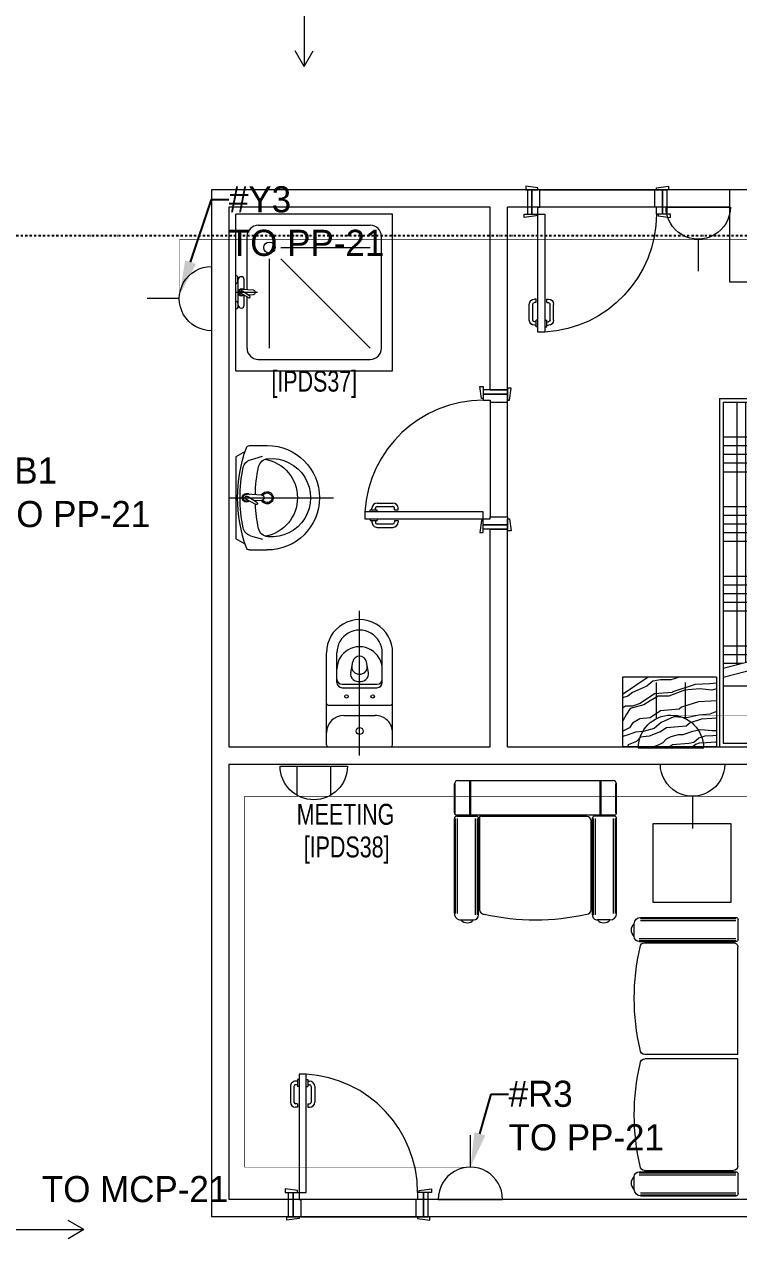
# Model space of a CAD drawing. Header units: metres. Extents: x 85953 to 212055, y -1481497 to -1363692.
# Drawn here: x 103501 to 107602, y -1380699 to -1373723 of the extents above; entities that cross this region are included whole.
import ezdxf
from ezdxf import colors
from ezdxf.entities.mleader import LeaderData, LeaderLine
from ezdxf.math import Vec2, Vec3

# ---------------------------------------------------------------- set-up
doc = ezdxf.new("R2010")
doc.units = ezdxf.units.M
doc.linetypes.add('DASHDOT', pattern=[25.4, 12.7, -6.35, 0, -6.35])
for name, color, linetype, lineweight in [('72_EGR_BASE_TEXT', 8, 'Continuous', 0), ('car', 8, 'Continuous', 0), ('Medical Equipment and Furniture', 8, 'Continuous', 0), ('Medical Equipment and Furniture1', 8, 'Continuous', 5), ('SANIT', 8, 'Continuous', 0), ('Structure', 8, 'Continuous', 9), ('Walls', 8, 'Continuous', 0), ('Wooden Joinery', 8, 'Continuous', 0)]:
    doc.layers.add(name, color=color, linetype=linetype, lineweight=lineweight)
doc.layers.add('axes', color=8, linetype='Continuous')
doc.layers.add('E-POWR', color=7, linetype='Continuous', lineweight=9, true_color=0x487e3e)
doc.layers.add('E-PW', color=7, linetype='Continuous', lineweight=9, true_color=0x487e3e)
doc.styles.get("Standard").update_dxf_attribs({"font": 'GOTHIC.TTF'})
doc.styles.add('X3G_ENTITY_2587EA', font='swisscl.ttf', dxfattribs={"height": 200})

# ---------------------------------------------------------------- blocks, each defined once
blk = doc.blocks.new('NORMAL SOCKET')
at = {"layer": 'E-POWR'}
for p, q in [((0, 308), (0, 615)), ((-308, 0), (308, 0))]:
    blk.add_line(p, q, dxfattribs=at)
blk.add_ellipse((0, 0), major_axis=(33, 306), ratio=1, start_param=4.81904, end_param=7.960633, dxfattribs=at)
blk = doc.blocks.new('GI-041_dwg_E-SKT2-3902840-GI-041')
at = {"layer": 'E-POWR'}
blk.add_line((0.1982, 0), (-0.1982, 0), dxfattribs=at)
at = {"layer": 'E-PW'}
for p, q in [((-0.0879, 0.1765), (-0.0879, 0.3944)), ((0.0878, 0.1766), (0.0878, 0.3944)), ((-0.1466, 0), (0.1466, 0))]:
    blk.add_line(p, q, dxfattribs=at)
blk.add_arc((0, 0), 0.1972, 0.0142, 180.0142, dxfattribs=at)
blk = doc.blocks.new('WALL OUTLET')
at = {"layer": 'E-POWR', "extrusion": (9.94399e-05, 4.90741e-07, 1)}
blk.add_line((-193.4, 0, 0), (193.4, 0, 0), dxfattribs=at)
blk.add_line((-193.4, 0, 0), (193.4, 0, 0), dxfattribs=at)
at = {"layer": 'E-POWR', "extrusion": (9.94399e-05, 4.90741e-07, 1), "elevation": 0}
for points in [[(-96.7, 0), (-96.7, 167.5)], [(96.7, 0), (96.7, 167.5)]]:
    blk.add_lwpolyline(points, dxfattribs=at)
at = {"layer": 'E-POWR', "extrusion": (9.94399e-05, 4.90741e-07, 1)}
blk.add_arc((0, 0, 0), 193.4, 359.99626, 179.99626, dxfattribs=at)
blk = doc.blocks.new('arrow')
at = {"layer": 'E-POWR'}
for points in [[(140757.7, -1398284.6), (140667.3, -1398232.4)], [(139990, -1398284.6), (140757.7, -1398284.6), (140757.7, -1398284.6)], [(140757.7, -1398284.6), (140667.3, -1398336.8)]]:
    blk.add_lwpolyline(points, dxfattribs=at)
blk = doc.blocks.new('Bedside')
at = {"layer": 'Medical Equipment and Furniture'}
for p, q in [((-470527.6, -309417.8), (-470527.6, -308877.8)), ((-470527.6, -308877.8), (-470127.6, -308877.8)), ((-470127.6, -309417.8), (-470127.6, -308877.8)), ((-470527.6, -309417.8), (-470127.6, -309417.8))]:
    blk.add_line(p, q, dxfattribs=at)
for points in [[(-470527.6, -309024.7), (-470428.4, -308877.8)], [(-470527.6, -309204.1), (-470512.4, -309154.5), (-470512.4, -309095.1), (-470504, -309051.9), (-470474.6, -309016.8), (-470439.3, -308934.5), (-470417.4, -308907.5), (-470409.4, -308877.8)], [(-470461, -309417.8), (-470452.7, -309390.6), (-470461.1, -309321.8), (-470452.7, -309232.7), (-470417.4, -309143.7), (-470417.4, -309082.9), (-470390.5, -309037.1), (-470368.6, -308999.3), (-470347.6, -308921), (-470314.8, -308900.8), (-470276.9, -308879.2), (-470276.2, -308877.8)], [(-470376.7, -308979.8), (-470361, -308934.5), (-470361, -308895.4), (-470348.5, -308877.8)], [(-470329.6, -309417.8), (-470314.8, -309378.4), (-470309.7, -309315), (-470292.9, -309247.6), (-470298.8, -309172), (-470266, -309099.1), (-470233.2, -309058.7), (-470214.7, -308996.6), (-470212.2, -308952.1), (-470195.3, -308910.2), (-470187.8, -308885.9), (-470185, -308877.8)], [(-470293.8, -309035.8), (-470287.9, -308976.3), (-470263.5, -308934.5), (-470236.5, -308917), (-470219.7, -308883.2), (-470219.7, -308881.9)], [(-470212.4, -309093.9), (-470187.8, -309030.3), (-470181.9, -308981.7), (-470157.5, -308958.8), (-470139, -308910.2), (-470128, -308906.2)], [(-470492, -309417.8), (-470489.8, -309379.3), (-470485.2, -309294.7), (-470443.6, -309166.4), (-470439.8, -309162), (-470431.7, -309061.3), (-470376.7, -308979.8)], [(-470391.8, -309417.8), (-470390, -309384.8), (-470386, -309313.2), (-470354.7, -309216.4), (-470342.7, -309202.5), (-470334.1, -309095.5), (-470293.8, -309035.8)], [(-470293.7, -309417.8), (-470291.4, -309413.4), (-470290.1, -309390.4), (-470286.9, -309331.6), (-470265.8, -309266.4), (-470245.6, -309243), (-470236.6, -309129.7), (-470210.9, -309091.7)], [(-470219.7, -309417.8), (-470219.7, -309390.6), (-470225.6, -309327.2), (-470214.7, -309278.6), (-470195.3, -309223.3), (-470195.3, -309196.3), (-470185.2, -309154.5), (-470170.9, -309127.5), (-470149.9, -309108.6), (-470136.5, -309081.6), (-470127.6, -309055.5)], [(-470191.5, -309417.8), (-470190.3, -309396), (-470187.8, -309350.1), (-470176.8, -309316.4), (-470152.4, -309288), (-470146.6, -309258.4), (-470139, -309163.9), (-470128, -309147.7)], [(-470156.7, -309417.8), (-470153.4, -309411.3), (-470150.3, -309358.2), (-470148.1, -309317.5), (-470141.3, -309296.4), (-470127.6, -309280.5)]]:
    blk.add_lwpolyline(points, dxfattribs=at)
blk = doc.blocks.new('bed domestic1')
at = {"layer": 'Medical Equipment and Furniture'}
for p, q in [((-472127.6, -309434.6), (-470127.6, -309434.6)), ((-472127.6, -309434.6), (-472127.6, -310254.6)), ((-472107.6, -309454.6), (-470147.6, -309454.6)), ((-472107.6, -309454.6), (-472107.6, -310234.6)), ((-471907.6, -309454.6), (-471907.6, -310234.6)), ((-471857.6, -309454.6), (-471857.6, -310234.6)), ((-471807.6, -309454.6), (-471807.6, -310234.6)), ((-471757.6, -309454.6), (-471757.6, -310234.6)), ((-471707.6, -309454.6), (-471707.6, -310234.6)), ((-471507.6, -309454.6), (-471507.6, -310234.6)), ((-471457.6, -309454.6), (-471457.6, -310234.6)), ((-471407.6, -309454.6), (-471407.6, -310234.6)), ((-471357.6, -309454.6), (-471357.6, -310234.6)), ((-471307.6, -309454.6), (-471307.6, -310234.6)), ((-471107.6, -309454.6), (-471107.6, -310234.6)), ((-471057.6, -309454.6), (-471057.6, -310234.6)), ((-471007.6, -309454.6), (-471007.6, -310234.6)), ((-470957.6, -309454.6), (-470957.6, -310234.6)), ((-470907.6, -309454.6), (-470907.6, -310234.6)), ((-470579.3, -309454.6), (-470757, -310142.9)), ((-470707.6, -309454.6), (-470707.6, -309951.7)), ((-470527.6, -309454.6), (-470699.7, -310120.9)), ((-470657.6, -309454.6), (-470657.6, -309758.1)), ((-470607.6, -309454.6), (-470607.6, -309564.4)), ((-470477.6, -309454.6), (-470477.6, -310234.6)), ((-470147.6, -309454.6), (-470147.6, -310234.6)), ((-470127.6, -309434.6), (-470127.6, -310254.6)), ((-472107.6, -309534.6), (-470599.9, -309534.6)), ((-472107.6, -309584.6), (-470612.8, -309584.6)), ((-472107.6, -309634.6), (-470625.8, -309634.6)), ((-472107.6, -309684.6), (-470638.7, -309684.6)), ((-472107.6, -309734.6), (-470651.6, -309734.6)), ((-472107.6, -309954.6), (-470708.4, -309954.6)), ((-472107.6, -310004.6), (-470721.3, -310004.6)), ((-472107.6, -310054.6), (-470734.2, -310054.6)), ((-472107.6, -310104.6), (-470747.1, -310104.6)), ((-472107.6, -310154.6), (-470739.3, -310154.6)), ((-470618.3, -310234.6), (-470757, -310142.9)), ((-470527.6, -310234.6), (-470699.7, -310120.9)), ((-470707.6, -310175.6), (-470707.6, -310234.6)), ((-470657.6, -310208.6), (-470657.6, -310234.6)), ((-472127.6, -310254.6), (-470127.6, -310254.6)), ((-472107.6, -310234.6), (-470147.6, -310234.6))]:
    blk.add_line(p, q, dxfattribs=at)
blk = doc.blocks.new('GF21008-P')
at = {"layer": 'Medical Equipment and Furniture1'}
for p, q in [((-0.7767, -0.2037), (-0.6644, -0.2037)), ((-0.6191, -0.2059), (-0.0026, -0.2059)), ((-0.0026, -0.2059), (-0.0026, -0.7385)), ((0.0223, -0.2059), (0.0223, -0.7385)), ((0.0223, -0.2059), (0.639, -0.2059)), ((0.6843, -0.2037), (0.7964, -0.2037)), ((-0.79, -0.7634), (-0.79, -0.217)), ((-0.784, -0.7634), (-0.784, -0.217)), ((-0.7722, -0.7634), (-0.7722, -0.217)), ((-0.6689, -0.7712), (-0.6689, -0.217)), ((-0.6571, -0.7712), (-0.6571, -0.217)), ((-0.6512, -0.7712), (-0.6512, -0.217)), ((-0.6444, -0.7413), (-0.6444, -0.2312)), ((0.6643, -0.7413), (0.6643, -0.2312)), ((0.6711, -0.7712), (0.6711, -0.217)), ((0.677, -0.7712), (0.677, -0.217)), ((0.6888, -0.7712), (0.6888, -0.217)), ((0.792, -0.7634), (0.792, -0.217)), ((0.8038, -0.7634), (0.8038, -0.217)), ((0.8097, -0.7634), (0.8097, -0.217)), ((-0.7533, -0.8), (-0.68, -0.8)), ((0.6998, -0.8), (0.7731, -0.8))]:
    blk.add_line(p, q, dxfattribs=at)
for centre, radius, start, end in [((-0.7767, -0.217), 0.0133, 90, 180), ((-0.6644, -0.217), 0.0133, 0, 90), ((-0.6191, -0.2312), 0.0253, 90, 180), ((0.639, -0.2312), 0.0253, 0, 90), ((0.6843, -0.217), 0.0133, 90, 180), ((0.7964, -0.217), 0.0133, 0, 90), ((-0.7533, -0.7634), 0.0366, 180, 270), ((-0.6191, -0.7413), 0.0253, 180, 270), ((-0.3249, 0.51), 1.31, 257.02168, 282.97832), ((-0.0307, -0.7385), 0.0281, 270, 0), ((0.0504, -0.7385), 0.0281, 180, 270), ((0.3447, 0.5106), 1.3106, 257.02456, 282.97544), ((0.639, -0.7413), 0.0253, 270, 0), ((0.7731, -0.7634), 0.0366, 270, 0), ((-0.7167, -0.7662), 0.0499, 222.64618, 317.35382), ((-0.68, -0.7712), 0.0288, 270, 0), ((0.6998, -0.7712), 0.0288, 180, 270), ((0.7365, -0.7662), 0.0499, 222.64618, 317.35382)]:
    blk.add_arc(centre, radius, start, end, dxfattribs=at)
blk = doc.blocks.new('single seat')
at = {"layer": 'Medical Equipment and Furniture1'}
for p, q in [((-972742.2, -381703.1), (-972742.2, -382595.5)), ((-972558.1, -381684), (-972723.2, -381684)), ((-972558.1, -381687.4), (-972723.2, -381687.4)), ((-972544.8, -381697.3), (-972544.8, -382601.1)), ((-972538.5, -381697.3), (-972538.5, -381809.5)), ((-971978.9, -381684), (-972525.2, -381684)), ((-971978.9, -381689.9), (-972525.2, -381689.9)), ((-971978.9, -381701.7), (-972525.2, -381701.7)), ((-971942.2, -381720.6), (-971942.2, -381794)), ((-972544.8, -381772.1), (-972742.2, -381772.1)), ((-972544.8, -381774.6), (-972742.2, -381774.6)), ((-972544.8, -381777.1), (-972742.2, -381777.1)), ((-972536.4, -381854.9), (-972536.4, -382471.4)), ((-971971, -381805.1), (-972525.2, -381805.1)), ((-971971, -381816.9), (-972525.2, -381816.9)), ((-971971, -381822.8), (-972525.2, -381822.8)), ((-972001, -381829.5), (-972511, -381829.5)), ((-972538.5, -382600.9), (-972538.5, -382488.7)), ((-972536.4, -382471.4), (-972003.7, -382471.4)), ((-971971, -382475.4), (-972525.2, -382475.4)), ((-971971, -382481.3), (-972525.2, -382481.3)), ((-971971, -382493.1), (-972525.2, -382493.1)), ((-972544.8, -382521), (-972742.2, -382521)), ((-972544.8, -382523.6), (-972742.2, -382523.6)), ((-972544.8, -382526.1), (-972742.2, -382526.1)), ((-971942.2, -382577.6), (-971942.2, -382504.2)), ((-972558.1, -382610.8), (-972723.2, -382610.8)), ((-972558.1, -382614.2), (-972723.2, -382614.2)), ((-971978.9, -382596.4), (-972525.2, -382596.4)), ((-971978.9, -382608.3), (-972525.2, -382608.3)), ((-971978.9, -382614.2), (-972525.2, -382614.2))]:
    blk.add_line(p, q, dxfattribs=at)
for centre, radius, start, end in [((-972723.2, -381703.1), 19.1, 90, 180), ((-972558.1, -381697.3), 13.3, 0, 90), ((-972525.2, -381697.3), 13.3, 90, 180), ((-971978.9, -381720.6), 36.6, 0, 90), ((-971976, -381757.3), 49.9, 312.64618, 47.35382), ((-971971, -381794), 28.8, 270, 0), ((-972525.2, -381809.5), 13.3, 180, 270), ((-972511, -381854.9), 25.3, 90, 180), ((-972001, -381854.9), 25.3, 0, 90), ((-973252.2, -382149.1), 1310, 347.02168, 12.97832), ((-972525.2, -382488.7), 13.3, 90, 180), ((-972003.7, -382443.3), 28.1, 270, 0), ((-971971, -382504.2), 28.8, 0, 90), ((-971976, -382540.9), 49.9, 312.64618, 47.35382), ((-972723.2, -382595.1), 19.1, 180, 270), ((-972558.1, -382600.9), 13.3, 270, 0), ((-972525.2, -382600.9), 13.3, 180, 270), ((-971978.9, -382577.6), 36.6, 270, 0)]:
    blk.add_arc(centre, radius, start, end, dxfattribs=at)
blk = doc.blocks.new('A$C26754117')
at = {"layer": 'car'}
for p, q in [((750, 820), (90, 820)), ((90, 720), (750, 720))]:
    blk.add_line(p, q, dxfattribs=at)
at = {"layer": 'Wooden Joinery'}
for p, q in [((670, 71.2), (670, 161.2)), ((690, 71.2), (690, 161.2)), ((710, 191.2), (700, 191.2)), ((710, 171.2), (700, 171.2)), ((710, 171.2), (710, 191.2)), ((770, 191.2), (780, 191.2)), ((770, 171.2), (770, 191.2)), ((770, 171.2), (780, 171.2)), ((790, 71.2), (790, 161.2)), ((810, 71.2), (810, 161.2)), ((710, 31.2), (710, 71.2)), ((720, 71.2), (710, 71.2)), ((760, 71.2), (770, 71.2)), ((770, 31.2), (770, 71.2)), ((710, 61.2), (700, 61.2)), ((710, 41.2), (700, 41.2)), ((720, 31.2), (710, 31.2)), ((760, 31.2), (770, 31.2)), ((770, 61.2), (780, 61.2)), ((770, 41.2), (780, 41.2))]:
    blk.add_line(p, q, dxfattribs=at)
for points in [[(80, 820), (80, 830), (10, 840), (10, 820)], [(760, 820), (760, 830), (830, 840), (830, 820)], [(70, 680), (70, 670), (0, 660), (0, 680)], [(720, 680), (720, 1.2), (760, 1.2), (760, 680)], [(770, 680), (770, 670), (840, 660), (840, 680)]]:
    blk.add_lwpolyline(points, close=True, dxfattribs=at)
for points in [[(45, 680), (45, 820), (20, 820), (20, 680), (45, 680)], [(45, 680), (80, 680), (80, 720), (90, 720), (90, 820), (45, 820), (45, 680)], [(795, 680), (760, 680), (760, 720), (750, 720), (750, 820), (795, 820), (795, 680)], [(795, 680), (795, 820), (820, 820), (820, 680), (795, 680)]]:
    blk.add_lwpolyline(points, dxfattribs=at)
for centre, radius, start, end in [((760, 680), 680, 180, 266.62771), ((700, 161.2), 30, 90, 180), ((700, 161.2), 10, 90, 180), ((780, 161.2), 30, 0, 90), ((780, 161.2), 10, 0, 90), ((700, 71.2), 30, 180, 270), ((700, 71.2), 10, 180, 270), ((780, 71.2), 10, 270, 0), ((780, 71.2), 30, 270, 0)]:
    blk.add_arc(centre, radius, start, end, dxfattribs=at)
blk = doc.blocks.new('SHOWER TRAY 80x80')
at = {"layer": 'SANIT'}
for p, q in [((0, 0), (0, 0.8)), ((0.8, 0.8), (0, 0.8)), ((0.8, 0), (0.8, 0.8)), ((0.0571, 0.4124), (0.0571, 0.6857)), ((0.1143, 0.7429), (0.6857, 0.7429)), ((0.7429, 0.1143), (0.7429, 0.6857)), ((0.2286, 0.6286), (0.6857, 0.6286)), ((0.1714, 0.1143), (0.1714, 0.5714)), ((0.2286, 0.5714), (0.6857, 0.1143)), ((0.01, 0.455), (0.01, 0.475)), ((0.0163, 0.475), (0.01, 0.475)), ((0.0125, 0.455), (0.01, 0.455)), ((0.0125, 0.335), (0.0125, 0.465)), ((0.0425, 0.4133), (0.0425, 0.465)), ((0.11, 0.4), (0, 0.4)), ((0.0667, 0.3728), (0.0271, 0.3939)), ((0.0895, 0.4105), (0.0316, 0.4139)), ((0.0407, 0.3866), (0.0316, 0.3861)), ((0.0715, 0.3808), (0.0334, 0.4058)), ((0.0425, 0.335), (0.0425, 0.3857)), ((0.0571, 0.1143), (0.0571, 0.3779)), ((0.0608, 0.3878), (0.0895, 0.3895)), ((0.01, 0.345), (0.01, 0.325)), ((0.0125, 0.345), (0.01, 0.345)), ((0.0163, 0.325), (0.01, 0.325)), ((0, 0), (0.8, 0)), ((0.1143, 0.0571), (0.6857, 0.0571))]:
    blk.add_line(p, q, dxfattribs=at)
blk.add_circle((0.1714, 0.6286), 0.0286, dxfattribs=at)
for centre, radius, start, end in [((0.1143, 0.6857), 0.0571, 90, 180), ((0.6857, 0.6857), 0.0571, 360, 90), ((0, 0.475), 0.01, 0, 90), ((0, 0.455), 0.01, 270, 0), ((0.0275, 0.465), 0.015, 0, 180), ((0.03, 0.4), 0.0175, 49.63201, 309.25255), ((0.03, 0.4), 0.014, 83.26708, 276.73292), ((0.03, 0.4), 0.00676, 54.04228, 244.58733), ((0.0691, 0.3768), 0.00467, 239.31481, 59.31481), ((0.0895, 0.4), 0.0105, 270, 90), ((0, 0.345), 0.01, 0, 90), ((0, 0.325), 0.01, 270, 0), ((0.0275, 0.335), 0.015, 180, 0), ((0.1143, 0.1143), 0.0571, 180, 270), ((0.6857, 0.1143), 0.0571, 270, 360)]:
    blk.add_arc(centre, radius, start, end, dxfattribs=at)
blk = doc.blocks.new('lav-manta 60')
at = {"layer": 'SANIT'}
for p, q in [((-0.2658, -0.0529), (-0.2358, 0)), ((-0.2358, 0), (0.2358, 0)), ((0, 0.04), (0, -0.56)), ((0.2658, -0.0529), (0.2358, 0)), ((-0.015, -0.1473), (-0.0199, -0.064)), ((0.0274, -0.121), (-0.0078, -0.0673)), ((0.0389, -0.1142), (0.0087, -0.0575)), ((0.0191, -0.077), (0.0199, -0.064)), ((-0.3, -0.0789), (-0.3, -0.18)), ((-0.2185, -0.0841), (-0.2383, -0.1537)), ((0.015, -0.1473), (0.0174, -0.1057)), ((0.2185, -0.0841), (0.2383, -0.1537)), ((0.3, -0.0789), (0.3, -0.18))]:
    blk.add_line(p, q, dxfattribs=at)
for centre, radius, start, end in [((-0.28, -0.0789), 0.02, 109.82288, 180), ((0, -0.8557), 0.8457, 70.17712, 109.82288), ((-0.1608, -0.1006), 0.06, 101.80862, 164.07939), ((0, -0.8696), 0.8457, 78.19138, 101.80862), ((0, -0.0617), 0.025, 320.74745, 220.36799), ((0, -0.0617), 0.02, 353.26708, 186.68201), ((0, -0.0617), 0.00966, 25.41267, 215.95772), ((0.1608, -0.1006), 0.06, 15.92061, 78.19138), ((0.28, -0.0789), 0.02, 0, 70.17712), ((-0.1645, -0.189), 0.06, 102.08826, 174.81422), ((0, -0.9572), 0.8457, 91.15716, 102.08826), ((0, -0.9572), 0.8457, 88.54856, 88.84398), ((0.0332, -0.1176), 0.00666, 210.68519, 30.68519), ((0, -0.9572), 0.8457, 77.91174, 87.42745), ((0.1645, -0.189), 0.06, 5.18578, 77.91174), ((0, -0.18), 0.3, 180, 0), ((0, -0.2039), 0.2252, 174.81422, 5.18578), ((0, -0.1282), 0.2252, 190.60973, 349.39027), ((0, -0.18), 0.035, 115.31059, 64.68941), ((0, -0.18), 0.0275, 117.14957, 62.85043), ((0, -0.1473), 0.015, 180, 0)]:
    blk.add_arc(centre, radius, start, end, dxfattribs=at)
blk = doc.blocks.new('WC manta')
at = {"layer": 'SANIT'}
for p, q in [((-0.13, 0.18), (-0.13, -0.18)), ((-0.12, 0.19), (0.41, 0.19)), ((0.109, 0.18), (0.109, -0.18)), ((0.05, 0.09), (0.05, -0.09)), ((0.209, 0.1), (0.209, -0.1)), ((0.229, 0.1), (0.229, -0.1)), ((0.239, 0.13), (0.41, 0.13)), ((-0.18, 0), (0.65, 0)), ((0.2955, 0.051), (0.3581, 0.0393)), ((0.2955, -0.051), (0.3581, -0.0393)), ((0.239, -0.13), (0.41, -0.13)), ((-0.12, -0.19), (0.41, -0.19))]:
    blk.add_line(p, q, dxfattribs=at)
for centre, radius in [((0.159, 0.0752), 0.01), ((-0.04, 0), 0.02), ((0.159, -0.0753), 0.01)]:
    blk.add_circle(centre, radius, dxfattribs=at)
for centre, radius, start, end in [((-0.12, 0.18), 0.01, 90, 180), ((-0.05, 0.09), 0.1, 0, 90), ((0.119, 0.18), 0.01, 90, 180), ((0.41, 0), 0.19, 270, 90), ((0.239, 0.1), 0.03, 90, 180), ((0.259, 0.1), 0.03, 90, 180), ((0.3147, 0), 0.13, 270, 90), ((0.41, 0), 0.13, 270, 90), ((0.3029, 0), 0.0588, 141.52497, 218.47503), ((0.2882, 0.0117), 0.04, 79.42885, 141.52497), ((0.3454, 0), 0.0588, 166.41759, 193.58241), ((0.3271, 0.0044), 0.04, 79.42885, 166.41759), ((0.3507, 0), 0.04, 280.57115, 79.42885), ((0.2882, -0.0117), 0.04, 218.47503, 280.57115), ((0.3271, -0.0044), 0.04, 193.58241, 280.57115), ((-0.05, -0.09), 0.1, 270, 0), ((0.239, -0.1), 0.03, 180, 270), ((0.259, -0.1), 0.03, 180, 270), ((-0.12, -0.18), 0.01, 180, 270), ((0.119, -0.18), 0.01, 180, 270)]:
    blk.add_arc(centre, radius, start, end, dxfattribs=at)

msp = doc.modelspace()

# ---------------------------------------------------------------- linework, layer by layer
at = {"layer": 'axes', "linetype": 'DASHDOT'}
msp.add_line((119073.3, -1374937.7, 2.3), (95349.5, -1374937.7, 2.3), dxfattribs=at)
at = {"layer": 'E-POWR', "const_width": 3}
for points in [[(107209.2, -1377691.3), (110912.3, -1377691.3), (110912.3, -1374959.6), (108535, -1374959.6), (108535, -1374488.1), (108165.6, -1374488.1), (108165.6, -1374959.6), (107369.2, -1374959.6), (104391.8, -1374959.6), (104391.8, -1375318.1)], [(110795.7, -1379064.9), (110795.7, -1379412.1), (110795.7, -1380288.1), (108164.9, -1380288.1), (108164.9, -1379432.1), (108164.9, -1378157.3), (104766, -1378157.3), (104766, -1380288.1), (106061.6, -1380288.1)], [(107336.8, -1378157.3), (108164.9, -1378157.3), (108164.9, -1378388.6)]]:
    msp.add_lwpolyline(points, dxfattribs=at)
at = {"layer": 'Medical Equipment and Furniture', "elevation": 2.3}
msp.add_lwpolyline([(107558, -1378315.6), (107108, -1378315.6), (107108, -1378765.6), (107558, -1378765.6)], close=True, dxfattribs=at)
at = {"layer": 'Structure', "elevation": -2.5}
msp.add_lwpolyline([(107548.3, -1375202.7), (108078.3, -1375202.7), (108078.3, -1374672.7), (107548.3, -1374672.7)], close=True, dxfattribs=at)
at = {"layer": 'Walls'}
for p, q in [((105975.3, -1374672.7, -0.1), (104575.3, -1374672.7, -0.1)), ((104575.3, -1374672.7, -0.1), (104575.3, -1380572.7, -0.1)), ((111080.3, -1374672.7, -0.1), (104575.3, -1374672.7, -0.1)), ((104675.3, -1374772.7, -0.1), (104675.3, -1377872.7, -0.1)), ((106175.3, -1374772.7, -0.1), (104675.3, -1374772.7, -0.1)), ((106175.3, -1375822.7, -0.1), (106175.3, -1374772.7, -0.1)), ((106275.3, -1375822.7, -0.1), (106275.3, -1374772.7, -0.1)), ((107550.3, -1374772.7, -0.1), (106275.3, -1374772.7, -0.1)), ((106175.3, -1375822.7, -0.1), (106275.3, -1375822.7, -0.1)), ((106175.3, -1376622.7, -0.1), (106275.3, -1376622.7, -0.1)), ((106175.3, -1377872.7, -0.1), (106175.3, -1376622.7, -0.1)), ((106275.3, -1377872.7, -0.1), (106275.3, -1376622.7, -0.1)), ((104675.3, -1377872.7, -0.1), (106175.3, -1377872.7, -0.1)), ((106275.3, -1377872.7, -0.1), (110980.3, -1377872.7, -0.1)), ((104675.3, -1377972.7, -0.1), (107880.3, -1377972.7, -0.1)), ((104675.3, -1377972.7, -0.1), (104675.3, -1380472.7, -0.1)), ((110980.3, -1380472.7, -0.1), (104675.3, -1380472.7, -0.1)), ((111080.3, -1380572.7, -0.1), (104575.3, -1380572.7, -0.1))]:
    msp.add_line(p, q, dxfattribs=at)

# ---------------------------------------------------------------- block references
at = {"layer": 'E-POWR', "color": 85}
for p, rotation in [((1503392, -1233208.3, -4.8), 269.9999727859559), ((-36914, 17638.1), 359.9999727859559)]:
    msp.add_blockref('arrow', p, dxfattribs=dict(at, rotation=rotation))
at = {"layer": 'E-POWR', "xscale": -0.6, "yscale": 0.6, "zscale": 0.6}
for p, rotation in [((107369.2, -1374772.7, -4.8), 180), ((104575.3, -1375298.5, -4.8), 89.99999999999895), ((107336.8, -1377972.7, -4.8), 180)]:
    msp.add_blockref('NORMAL SOCKET', p, dxfattribs=dict(at, rotation=rotation))
at = {"layer": 'E-POWR', "extrusion": (0, 0, -1), "xscale": 947.6469886575187, "yscale": 947.6469886575187, "zscale": -947.6469886575189, "rotation": 359.9927750024302}
msp.add_blockref('GI-041_dwg_E-SKT2-3902840-GI-041', (-107213, -1377878.2, 4.8), dxfattribs=at)
at = {"layer": 'E-POWR', "xscale": -1, "rotation": 179.997882090106}
msp.add_blockref('WALL OUTLET', (105162.6, -1377983.8, -4.8), dxfattribs=at)
at = {"layer": 'E-POWR', "xscale": 0.6, "yscale": 0.6, "zscale": 0.6}
msp.add_blockref('NORMAL SOCKET', (106061.6, -1380472.7, -4.8), dxfattribs=at)
at = {"layer": 'Medical Equipment and Furniture', "xscale": -1, "rotation": 90}
for name in ['bed domestic1', 'Bedside']:
    msp.add_blockref(name, (-201942.9, -1848000.3, -0.1), dxfattribs=at)
at = {"layer": 'Medical Equipment and Furniture', "rotation": 270}
msp.add_blockref('single seat', (488584.4, -2350809.8, 2.3), dxfattribs=at)
at = {"layer": 'Medical Equipment and Furniture', "xscale": -1000, "yscale": 1000, "zscale": 1000, "rotation": 270.0000000000002}
msp.add_blockref('GF21008-P', (107802.3, -1379662.6, 2.3), dxfattribs=at)
at = {"layer": 'SANIT', "xscale": 1125.00003893818, "yscale": 1125.00003893818, "zscale": 1125.00003893818}
msp.add_blockref('SHOWER TRAY 80x80', (104715.3, -1375712.7, -0.1), dxfattribs=at)
at = {"layer": 'SANIT', "yscale": 1000, "zscale": 1000}
for name, p, xscale, rotation in [('lav-manta 60', (104715.3, -1376442.4, -0.1), -1000, 90), ('WC manta', (105425.3, -1377742.7, -0.1), 1000, 89.99999999999997)]:
    msp.add_blockref(name, p, dxfattribs=dict(at, xscale=xscale, rotation=rotation))
at = {"layer": 'Wooden Joinery', "xscale": -1}
msp.add_blockref('A$C26754117', (107209.5, -1375492.7, -0.1), dxfattribs=at)
at = {"layer": 'Wooden Joinery'}
for p, rotation in [((105455.3, -1375802.7, -0.1), 270), ((105838.3, -1379752.7, -0.1), 180)]:
    msp.add_blockref('A$C26754117', p, dxfattribs=dict(at, rotation=rotation))

# ---------------------------------------------------------------- texts
at = {"layer": '72_EGR_BASE_TEXT', "char_height": 120, "attachment_point": 2, "style": 'X3G_ENTITY_2587EA'}
for s, insert in [('[IPDS37]', (105165.3, -1375712.7, -0.1)), ('MEETING', (105344.8, -1378200.7, 2.3)), ('[IPDS38]', (105351.2, -1378388.3, 2.3))]:
    msp.add_mtext(s, dxfattribs=dict(at, insert=insert))
at = {"layer": 'E-POWR'}
msp.add_text('TO MCP-21', height=150, dxfattribs=at).set_placement((103601.6, -1380488.7, 1.3))

# ---------------------------------------------------------------- leaders
ml = msp.add_multileader_mtext('Standard', dxfattribs=at)
ml.set_content('#Y3\\PTO PP-21', color=256)
ml.set_leader_properties()
ml.build(insert=Vec2(0, 0))
ml.multileader.update_dxf_attribs({"text_right_attachment_type": 6, "dogleg_length": 100, "arrow_head_size": 200})
ctx = ml.context
ctx.base_point, ctx.char_height, ctx.arrow_head_size, ctx.landing_gap_size, ctx.plane_origin = Vec3(104675.3, -1374729.9, -4.8), 150, 200, 0.09, Vec3(106812.4, -1376645.5, -4.8)
ctx.right_attachment = 6
notes = []
notes.append((ctx, [(0, (1, 1, 0), (104575.3, -1374729.9, -4.8), (1, 0), 100, [(0, [(104391.8, -1375278.8, -4.8)], 0, [])])]))
ctx.mtext.insert, ctx.mtext.width, ctx.mtext.flow_direction = Vec3(104675.4, -1374653, -4.8), 850.756, 5
ml = msp.add_multileader_mtext('Standard', dxfattribs=at)
ml.set_content('#B1\\PTO PP-21', color=256)
ml.set_leader_properties()
ml.build(insert=Vec2(0, 0))
ml.multileader.update_dxf_attribs({"text_right_attachment_type": 6, "dogleg_length": 100, "arrow_head_size": 200})
ctx = ml.context
ctx.base_point, ctx.char_height, ctx.arrow_head_size, ctx.landing_gap_size, ctx.plane_origin = Vec3(103331.9, -1376287.9, -4.8), 150, 200, 0.09, Vec3(104065.7, -1375449.6, -4.8)
ctx.right_attachment = 6
notes.append((ctx, [(0, (1, 1, 0), (103231.9, -1376287.9, -4.8), (1, 0), 100, [(0, [(103090.7, -1375561.8, -4.8)], 0, [])])]))
ctx.mtext.insert, ctx.mtext.width, ctx.mtext.flow_direction = Vec3(103332, -1376211, -4.8), 850.756, 5
ml = msp.add_multileader_mtext('Standard', dxfattribs=at)
ml.set_content('#R3\\PTO PP-21', color=256)
ml.set_leader_properties()
ml.build(insert=Vec2(0, 0))
ml.multileader.update_dxf_attribs({"text_right_attachment_type": 6, "dogleg_length": 100, "arrow_head_size": 200})
ctx = ml.context
ctx.base_point, ctx.char_height, ctx.arrow_head_size, ctx.landing_gap_size, ctx.plane_origin = Vec3(106280.7, -1379868.1, -4.8), 150, 200, 0.09, Vec3(106610.9, -1381997.7, -4.8)
ctx.right_attachment = 6
notes.append((ctx, [(0, (1, 1, 0), (106180.7, -1379868.1, -4.8), (1, 0), 100, [(0, [(106061.6, -1380288.1, -4.8)], 0, [])])]))
ctx.mtext.insert, ctx.mtext.width, ctx.mtext.flow_direction = Vec3(106280.8, -1379791.2, -4.8), 850.756, 5
for ctx, leaders in notes:
    for number, flags, end, landing, length, lines in leaders:
        leader = LeaderData()
        leader.index, (leader.has_last_leader_line, leader.has_dogleg_vector, leader.attachment_direction) = number, flags
        leader.last_leader_point, leader.dogleg_vector, leader.dogleg_length = Vec3(end), Vec3(landing), length
        for number, points, colour, breaks in lines:
            line = LeaderLine()
            line.index, line.vertices, line.color, line.breaks = number, Vec3.list(points), colors.encode_raw_color(colour), breaks
            leader.lines.append(line)
        ctx.leaders.append(leader)

doc.saveas('drawing.dxf')
